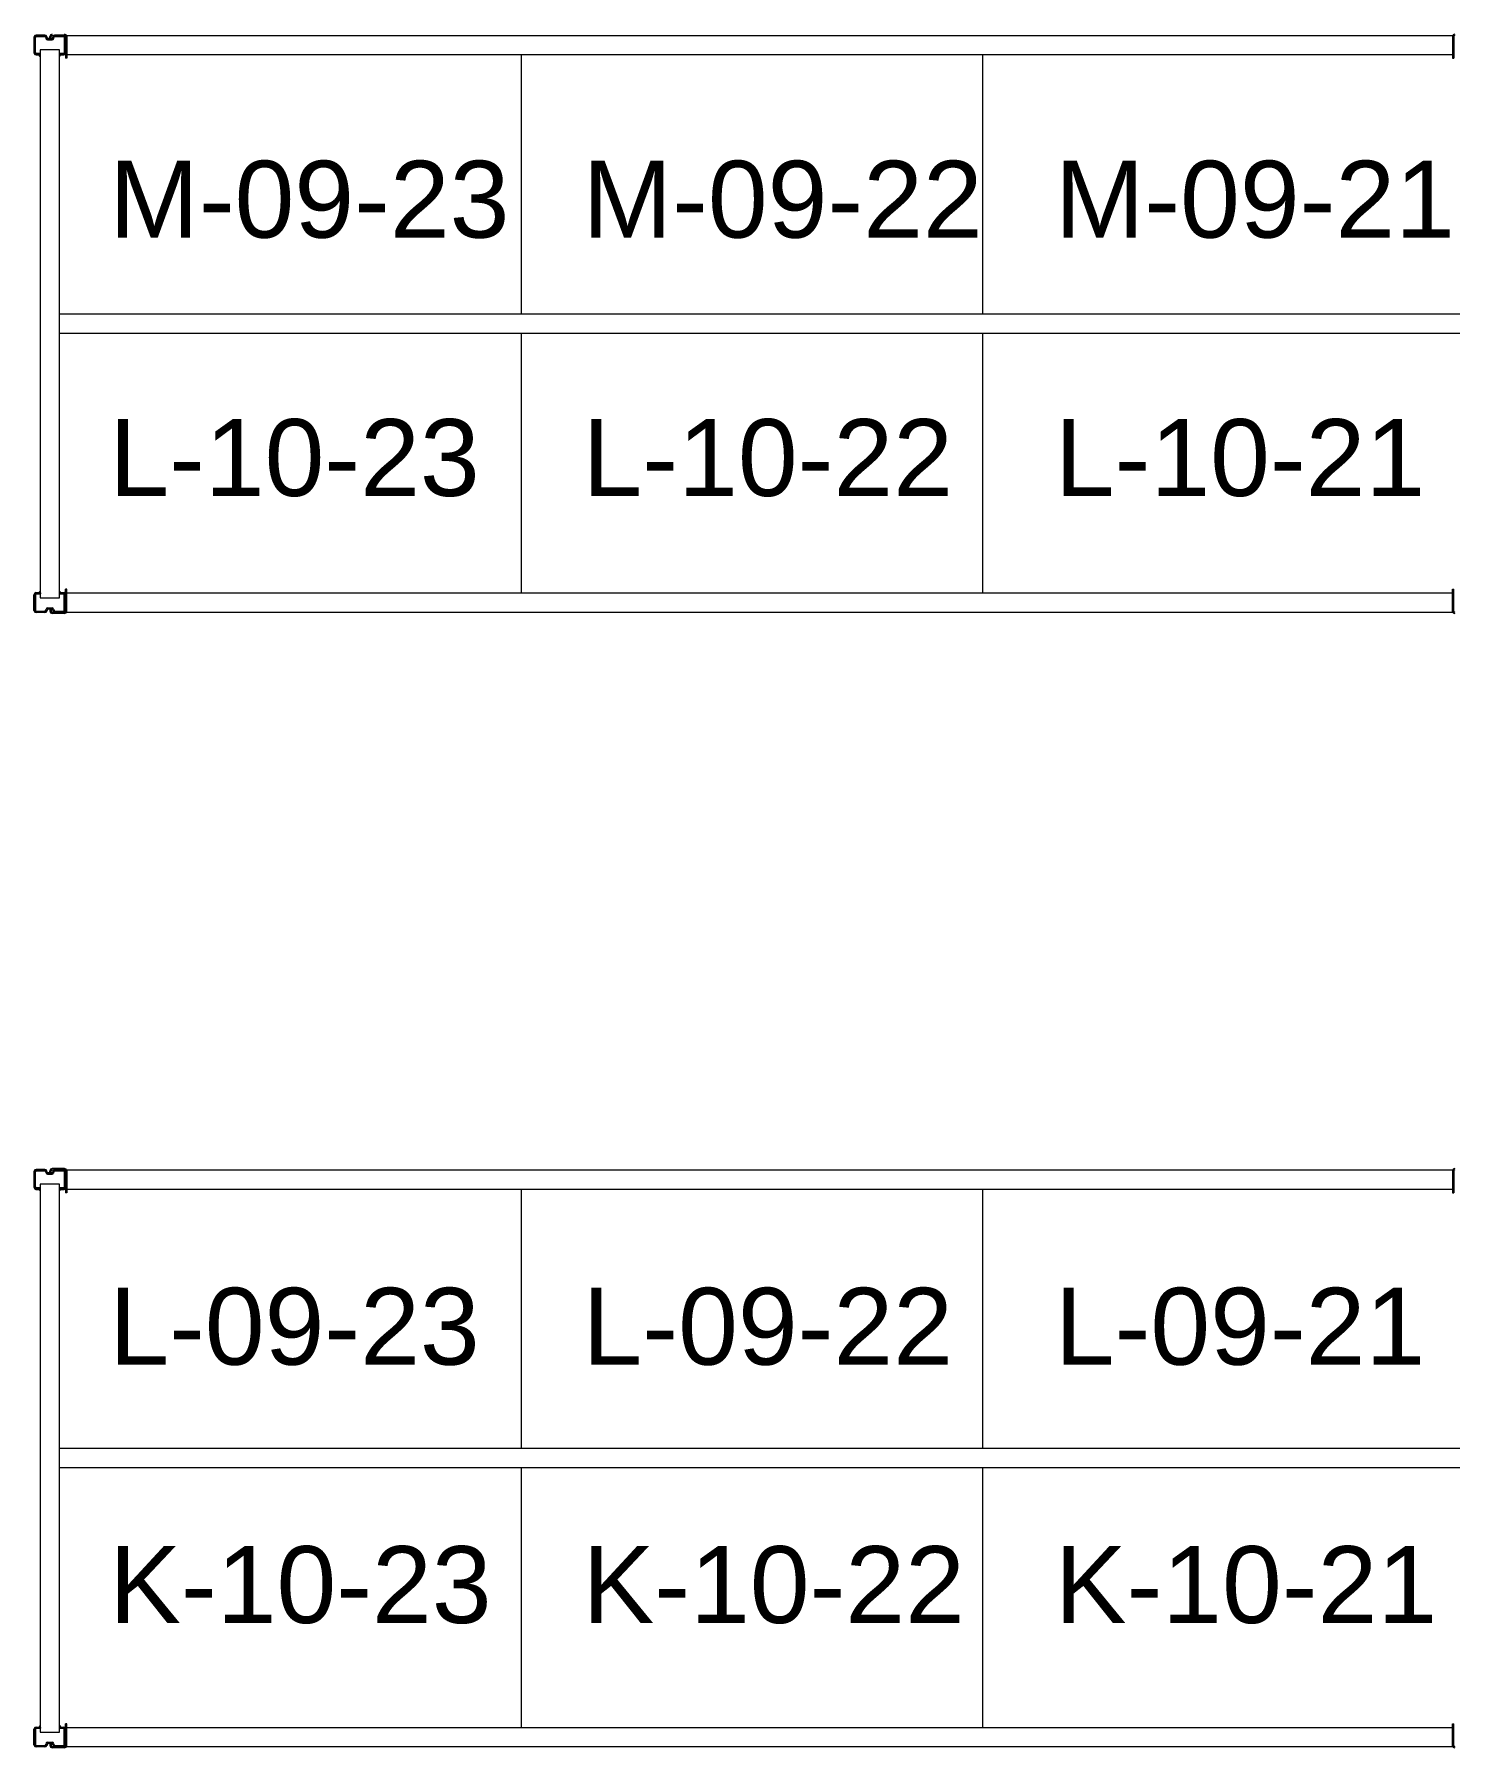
# Model space of a CAD drawing. Header units: inches. Extents: x 2743 to 10591, y -1604 to 5792.
# Drawn here: x 8297.3 to 8444.9, y 4693.9 to 4872.1 of the extents above; entities that cross this region are included whole.
import ezdxf

# ---------------------------------------------------------------- set-up
doc = ezdxf.new("R2010")
doc.units = ezdxf.units.IN
doc.header["$LTSCALE"] = 0.1875
doc.header["$MEASUREMENT"] = 0
for name, color, linetype, lineweight in [('22 Dimension', 7, 'Continuous', 5), ('32 Echelle', 160, 'Continuous', 15), ('33 Poutre', 30, 'Continuous', 15)]:
    doc.layers.add(name, color=color, linetype=linetype, lineweight=lineweight)
doc.styles.add('arial', font='')
doc.styles.get('arial').set_extended_font_data('Arial')

msp = doc.modelspace()

# ---------------------------------------------------------------- hatches: boundary and pattern name
at = {"layer": '32 Echelle'}
for points in [[(8297.89775, 4869.81503), (8297.89775, 4870.00253), (8297.71025, 4870.00253)], [(8299.89775, 4869.81503), (8299.89775, 4870.00253), (8300.08525, 4870.00253)], [(8297.89775, 4814.19003), (8297.89775, 4814.00253), (8297.71025, 4814.00253)], [(8299.89775, 4814.19003), (8299.89775, 4814.00253), (8300.08525, 4814.00253)], [(8297.89775, 4751.81503), (8297.89775, 4752.00253), (8297.71025, 4752.00253)], [(8299.89775, 4751.81503), (8299.89775, 4752.00253), (8300.08525, 4752.00253)], [(8297.89775, 4696.19003), (8297.89775, 4696.00253), (8297.71025, 4696.00253)], [(8299.89775, 4696.19003), (8299.89775, 4696.00253), (8300.08525, 4696.00253)]]:
    msp.add_hatch(color=256, dxfattribs=at).paths.add_polyline_path(points)

# ---------------------------------------------------------------- linework, layer by layer
at = {"layer": '22 Dimension'}
for p, q in [((8347.89775, 4870.00253), (8347.89775, 4843.00253)), ((8395.89775, 4870.00253), (8395.89775, 4843.00253)), ((8445.52275, 4843.00253), (8299.89775, 4843.00253)), ((8445.52275, 4841.00253), (8299.89775, 4841.00253)), ((8347.89775, 4841.00253), (8347.89775, 4814.00253)), ((8395.89775, 4841.00253), (8395.89775, 4814.00253)), ((8347.89775, 4752.00253), (8347.89775, 4725.00253)), ((8395.89775, 4752.00253), (8395.89775, 4725.00253)), ((8445.52275, 4725.00253), (8299.89775, 4725.00253)), ((8445.52275, 4723.00253), (8299.89775, 4723.00253)), ((8347.89775, 4723.00253), (8347.89775, 4696.00253)), ((8395.89775, 4723.00253), (8395.89775, 4696.00253))]:
    msp.add_line(p, q, dxfattribs=at)
at = {"layer": '32 Echelle', "linetype": 'Continuous', "lineweight": 25}
for p, q in [((8297.27279, 4871.81878), (8297.27279, 4870.18628)), ((8297.36279, 4870.18628), (8297.36279, 4871.81878)), ((8298.38538, 4872.00253), (8297.45654, 4872.00253)), ((8297.45654, 4871.91253), (8298.38538, 4871.91253)), ((8298.47504, 4871.84619), (8298.51895, 4871.70256)), ((8298.60502, 4871.72887), (8298.5611, 4871.8725)), ((8299.10083, 4871.66253), (8298.69467, 4871.66253)), ((8298.69467, 4871.57253), (8299.10083, 4871.57253)), ((8299.2344, 4871.8725), (8299.19049, 4871.72887)), ((8299.27656, 4871.70256), (8299.32047, 4871.84619)), ((8300.33896, 4872.00253), (8299.41012, 4872.00253)), ((8299.41012, 4871.91253), (8300.33896, 4871.91253)), ((8300.43271, 4871.81878), (8300.43271, 4870.18628)), ((8300.52271, 4870.18628), (8300.52271, 4871.81878)), ((8297.87279, 4870.09253), (8297.45654, 4870.09253)), ((8297.45654, 4870.00253), (8297.87279, 4870.00253)), ((8297.87279, 4870.00253), (8297.87279, 4870.09253)), ((8300.33896, 4870.09253), (8299.92271, 4870.09253)), ((8299.92271, 4870.09253), (8299.92271, 4870.00253)), ((8299.92271, 4870.00253), (8300.33896, 4870.00253)), ((8297.27279, 4812.18628), (8297.27279, 4813.81878)), ((8297.36279, 4813.81878), (8297.36279, 4812.18628)), ((8297.45654, 4814.00253), (8297.87279, 4814.00253)), ((8297.87279, 4813.91253), (8297.45654, 4813.91253)), ((8297.87279, 4814.00253), (8297.87279, 4813.91253)), ((8298.69467, 4812.43253), (8299.10083, 4812.43253)), ((8299.92271, 4814.00253), (8300.33896, 4814.00253)), ((8299.92271, 4813.91253), (8299.92271, 4814.00253)), ((8300.33896, 4813.91253), (8299.92271, 4813.91253)), ((8300.43271, 4812.18628), (8300.43271, 4813.81878)), ((8300.52271, 4813.81878), (8300.52271, 4812.18628)), ((8297.45654, 4812.09253), (8298.38538, 4812.09253)), ((8298.38538, 4812.00253), (8297.45654, 4812.00253)), ((8298.47504, 4812.15887), (8298.51895, 4812.3025)), ((8298.60502, 4812.27619), (8298.5611, 4812.13256)), ((8299.10083, 4812.34253), (8298.69467, 4812.34253)), ((8299.2344, 4812.13256), (8299.19049, 4812.27619)), ((8299.27656, 4812.3025), (8299.32047, 4812.15887)), ((8299.41012, 4812.09253), (8300.33896, 4812.09253)), ((8300.33896, 4812.00253), (8299.41012, 4812.00253)), ((8297.27279, 4753.81878), (8297.27279, 4752.18628)), ((8297.36279, 4752.18628), (8297.36279, 4753.81878)), ((8298.38538, 4754.00253), (8297.45654, 4754.00253)), ((8297.45654, 4753.91253), (8298.38538, 4753.91253)), ((8298.47504, 4753.84619), (8298.51895, 4753.70256)), ((8298.60502, 4753.72887), (8298.5611, 4753.8725)), ((8299.10083, 4753.66253), (8298.69467, 4753.66253)), ((8299.2344, 4753.8725), (8299.19049, 4753.72887)), ((8299.27656, 4753.70256), (8299.32047, 4753.84619)), ((8300.33896, 4754.00253), (8299.41012, 4754.00253)), ((8299.41012, 4753.91253), (8300.33896, 4753.91253)), ((8300.43271, 4753.81878), (8300.43271, 4752.18628)), ((8300.52271, 4752.18628), (8300.52271, 4753.81878)), ((8297.87279, 4752.09253), (8297.45654, 4752.09253)), ((8297.45654, 4752.00253), (8297.87279, 4752.00253)), ((8297.87279, 4752.00253), (8297.87279, 4752.09253)), ((8298.69467, 4753.57253), (8299.10083, 4753.57253)), ((8300.33896, 4752.09253), (8299.92271, 4752.09253)), ((8299.92271, 4752.09253), (8299.92271, 4752.00253)), ((8299.92271, 4752.00253), (8300.33896, 4752.00253)), ((8297.27279, 4694.18628), (8297.27279, 4695.81878)), ((8297.36279, 4695.81878), (8297.36279, 4694.18628)), ((8297.45654, 4696.00253), (8297.87279, 4696.00253)), ((8297.87279, 4695.91253), (8297.45654, 4695.91253)), ((8297.87279, 4696.00253), (8297.87279, 4695.91253)), ((8299.92271, 4696.00253), (8300.33896, 4696.00253)), ((8299.92271, 4695.91253), (8299.92271, 4696.00253)), ((8300.33896, 4695.91253), (8299.92271, 4695.91253)), ((8300.43271, 4694.18628), (8300.43271, 4695.81878)), ((8300.52271, 4695.81878), (8300.52271, 4694.18628)), ((8297.45654, 4694.09253), (8298.38538, 4694.09253)), ((8298.38538, 4694.00253), (8297.45654, 4694.00253)), ((8298.47504, 4694.15887), (8298.51895, 4694.3025)), ((8298.60502, 4694.27619), (8298.5611, 4694.13256)), ((8298.69467, 4694.43253), (8299.10083, 4694.43253)), ((8299.10083, 4694.34253), (8298.69467, 4694.34253)), ((8299.2344, 4694.13256), (8299.19049, 4694.27619)), ((8299.27656, 4694.3025), (8299.32047, 4694.15887)), ((8299.41012, 4694.09253), (8300.33896, 4694.09253)), ((8300.33896, 4694.00253), (8299.41012, 4694.00253))]:
    msp.add_line(p, q, dxfattribs=at)
at = {"layer": '32 Echelle'}
for p, q in [((8297.89775, 4870.00253), (8297.71025, 4870.00253)), ((8297.89775, 4869.81503), (8297.71025, 4870.00253)), ((8299.89775, 4870.50253), (8297.89775, 4870.50253)), ((8297.89775, 4870.50253), (8297.89775, 4813.50253)), ((8297.89775, 4869.81503), (8297.89775, 4870.00253)), ((8299.89775, 4813.50253), (8299.89775, 4870.50253)), ((8299.89775, 4870.00253), (8300.08525, 4870.00253)), ((8299.89775, 4869.81503), (8299.89775, 4870.00253)), ((8299.89775, 4869.81503), (8300.08525, 4870.00253)), ((8297.89775, 4814.19003), (8297.71025, 4814.00253)), ((8297.89775, 4814.00253), (8297.71025, 4814.00253)), ((8297.89775, 4814.19003), (8297.89775, 4814.00253)), ((8297.89775, 4813.50253), (8299.89775, 4813.50253)), ((8299.89775, 4814.19003), (8299.89775, 4814.00253)), ((8299.89775, 4814.19003), (8300.08525, 4814.00253)), ((8299.89775, 4814.00253), (8300.08525, 4814.00253)), ((8297.89775, 4752.00253), (8297.71025, 4752.00253)), ((8297.89775, 4751.81503), (8297.71025, 4752.00253)), ((8299.89775, 4752.50253), (8297.89775, 4752.50253)), ((8297.89775, 4752.50253), (8297.89775, 4695.50253)), ((8297.89775, 4751.81503), (8297.89775, 4752.00253)), ((8299.89775, 4695.50253), (8299.89775, 4752.50253)), ((8299.89775, 4752.00253), (8300.08525, 4752.00253)), ((8299.89775, 4751.81503), (8299.89775, 4752.00253)), ((8299.89775, 4751.81503), (8300.08525, 4752.00253)), ((8297.89775, 4696.19003), (8297.71025, 4696.00253)), ((8297.89775, 4696.00253), (8297.71025, 4696.00253)), ((8297.89775, 4696.19003), (8297.89775, 4696.00253)), ((8297.89775, 4695.50253), (8299.89775, 4695.50253)), ((8299.89775, 4696.19003), (8299.89775, 4696.00253)), ((8299.89775, 4696.19003), (8300.08525, 4696.00253)), ((8299.89775, 4696.00253), (8300.08525, 4696.00253))]:
    msp.add_line(p, q, dxfattribs=at)
at = {"layer": '32 Echelle', "linetype": 'Continuous', "lineweight": 25}
for centre, radius, start, end in [((8297.45654, 4871.81878), 0.18375, 90, 180), ((8297.45654, 4871.81878), 0.09375, 90, 180), ((8298.38538, 4871.81878), 0.18375, 17, 90), ((8298.38538, 4871.81878), 0.09375, 17, 90), ((8298.69467, 4871.75628), 0.18375, 197, 270), ((8298.69467, 4871.75628), 0.09375, 197, 270), ((8299.10083, 4871.75628), 0.09375, 270, 343), ((8299.10083, 4871.75628), 0.18375, 270, 343), ((8299.41012, 4871.81878), 0.18375, 90, 163), ((8299.41012, 4871.81878), 0.09375, 90, 163), ((8300.33896, 4871.81878), 0.18375, 0, 90), ((8300.33896, 4871.81878), 0.09375, 0, 90), ((8297.45654, 4870.18628), 0.18375, 180, 270), ((8297.45654, 4870.18628), 0.09375, 180, 270), ((8300.33896, 4870.18628), 0.09375, 270, 0), ((8300.33896, 4870.18628), 0.18375, 270, 0), ((8297.45654, 4813.81878), 0.18375, 90, 180), ((8297.45654, 4813.81878), 0.09375, 90, 180), ((8298.69467, 4812.24878), 0.18375, 90, 163), ((8299.10083, 4812.24878), 0.18375, 17, 90), ((8300.33896, 4813.81878), 0.18375, 0, 90), ((8300.33896, 4813.81878), 0.09375, 0, 90), ((8297.45654, 4812.18628), 0.18375, 180, 270), ((8297.45654, 4812.18628), 0.09375, 180, 270), ((8298.38538, 4812.18628), 0.09375, 270, 343), ((8298.38538, 4812.18628), 0.18375, 270, 343), ((8298.69467, 4812.24878), 0.09375, 90, 163), ((8299.10083, 4812.24878), 0.09375, 17, 90), ((8299.41012, 4812.18628), 0.18375, 197, 270), ((8299.41012, 4812.18628), 0.09375, 197, 270), ((8300.33896, 4812.18628), 0.09375, 270, 0), ((8300.33896, 4812.18628), 0.18375, 270, 0), ((8297.45654, 4753.81878), 0.18375, 90, 180), ((8297.45654, 4753.81878), 0.09375, 90, 180), ((8298.38538, 4753.81878), 0.18375, 17, 90), ((8298.38538, 4753.81878), 0.09375, 17, 90), ((8298.69467, 4753.75628), 0.18375, 197, 270), ((8298.69467, 4753.75628), 0.09375, 197, 270), ((8299.10083, 4753.75628), 0.09375, 270, 343), ((8299.10083, 4753.75628), 0.18375, 270, 343), ((8299.41012, 4753.81878), 0.18375, 90, 163), ((8299.41012, 4753.81878), 0.09375, 90, 163), ((8300.33896, 4753.81878), 0.18375, 0, 90), ((8300.33896, 4753.81878), 0.09375, 0, 90), ((8297.45654, 4752.18628), 0.18375, 180, 270), ((8297.45654, 4752.18628), 0.09375, 180, 270), ((8300.33896, 4752.18628), 0.09375, 270, 0), ((8300.33896, 4752.18628), 0.18375, 270, 0), ((8297.45654, 4695.81878), 0.18375, 90, 180), ((8297.45654, 4695.81878), 0.09375, 90, 180), ((8300.33896, 4695.81878), 0.18375, 0, 90), ((8300.33896, 4695.81878), 0.09375, 0, 90), ((8297.45654, 4694.18628), 0.18375, 180, 270), ((8297.45654, 4694.18628), 0.09375, 180, 270), ((8298.38538, 4694.18628), 0.09375, 270, 343), ((8298.38538, 4694.18628), 0.18375, 270, 343), ((8298.69467, 4694.24878), 0.18375, 90, 163), ((8298.69467, 4694.24878), 0.09375, 90, 163), ((8299.10083, 4694.24878), 0.18375, 17, 90), ((8299.10083, 4694.24878), 0.09375, 17, 90), ((8299.41012, 4694.18628), 0.18375, 197, 270), ((8299.41012, 4694.18628), 0.09375, 197, 270), ((8300.33896, 4694.18628), 0.09375, 270, 0), ((8300.33896, 4694.18628), 0.18375, 270, 0)]:
    msp.add_arc(centre, radius, start, end, dxfattribs=at)
at = {"layer": '33 Poutre'}
for p, q in [((8298.89775, 4871.66253), (8298.89775, 4871.87753)), ((8299.01675, 4871.66253), (8298.89775, 4871.66253)), ((8299.01675, 4871.66253), (8299.01675, 4871.87753)), ((8299.14175, 4872.00253), (8300.40375, 4872.00253)), ((8300.52875, 4871.87753), (8300.52875, 4869.62153)), ((8300.64775, 4872.00253), (8444.77275, 4872.00253)), ((8300.64775, 4872.00253), (8300.64775, 4870.00253)), ((8300.64775, 4871.87753), (8300.64775, 4869.62153)), ((8444.77275, 4872.00253), (8444.77275, 4870.00253)), ((8444.77275, 4871.87753), (8444.77275, 4869.62153)), ((8444.89175, 4871.87753), (8444.89175, 4869.62153)), ((8300.64775, 4869.62153), (8300.52875, 4869.62153)), ((8300.64775, 4870.00253), (8444.77275, 4870.00253)), ((8444.77275, 4869.62153), (8444.89175, 4869.62153)), ((8300.64775, 4814.38353), (8300.52875, 4814.38353)), ((8300.52875, 4812.12753), (8300.52875, 4814.38353)), ((8300.64775, 4812.12753), (8300.64775, 4814.38353)), ((8444.77275, 4812.12753), (8444.77275, 4814.38353)), ((8444.77275, 4814.38353), (8444.89175, 4814.38353)), ((8444.89175, 4812.12753), (8444.89175, 4814.38353)), ((8300.64775, 4814.00253), (8444.77275, 4814.00253)), ((8300.64775, 4812.00253), (8300.64775, 4814.00253)), ((8444.77275, 4812.00253), (8444.77275, 4814.00253)), ((8298.89775, 4812.34253), (8298.89775, 4812.12753)), ((8299.01675, 4812.34253), (8298.89775, 4812.34253)), ((8299.01675, 4812.34253), (8299.01675, 4812.12753)), ((8299.14175, 4812.00253), (8300.40375, 4812.00253)), ((8300.40375, 4811.88353), (8299.14175, 4811.88353)), ((8300.64775, 4812.00253), (8444.77275, 4812.00253)), ((8298.89775, 4753.66253), (8298.89775, 4753.87753)), ((8299.01675, 4753.66253), (8298.89775, 4753.66253)), ((8299.01675, 4753.66253), (8299.01675, 4753.87753)), ((8300.40375, 4754.12153), (8299.14175, 4754.12153)), ((8299.14175, 4754.00253), (8300.40375, 4754.00253)), ((8300.52875, 4753.87753), (8300.52875, 4751.62153)), ((8300.64775, 4754.00253), (8444.77275, 4754.00253)), ((8300.64775, 4754.00253), (8300.64775, 4752.00253)), ((8300.64775, 4753.87753), (8300.64775, 4751.62153)), ((8444.77275, 4754.00253), (8444.77275, 4752.00253)), ((8444.77275, 4753.87753), (8444.77275, 4751.62153)), ((8444.89175, 4753.87753), (8444.89175, 4751.62153)), ((8300.64775, 4752.00253), (8444.77275, 4752.00253)), ((8300.64775, 4751.62153), (8300.52875, 4751.62153)), ((8444.77275, 4751.62153), (8444.89175, 4751.62153)), ((8300.64775, 4696.38353), (8300.52875, 4696.38353)), ((8300.52875, 4694.12753), (8300.52875, 4696.38353)), ((8300.64775, 4694.12753), (8300.64775, 4696.38353)), ((8300.64775, 4696.00253), (8444.77275, 4696.00253)), ((8300.64775, 4694.00253), (8300.64775, 4696.00253)), ((8444.77275, 4694.12753), (8444.77275, 4696.38353)), ((8444.77275, 4696.38353), (8444.89175, 4696.38353)), ((8444.77275, 4694.00253), (8444.77275, 4696.00253)), ((8444.89175, 4694.12753), (8444.89175, 4696.38353)), ((8298.89775, 4694.34253), (8298.89775, 4694.12753)), ((8299.01675, 4694.34253), (8298.89775, 4694.34253)), ((8299.01675, 4694.34253), (8299.01675, 4694.12753)), ((8299.14175, 4694.00253), (8300.40375, 4694.00253)), ((8300.40375, 4693.88353), (8299.14175, 4693.88353)), ((8300.64775, 4694.00253), (8444.77275, 4694.00253))]:
    msp.add_line(p, q, dxfattribs=at)
for centre, radius, start, end in [((8299.14175, 4871.87753), 0.244, 90, 180), ((8299.14175, 4871.87753), 0.125, 90, 180), ((8300.40375, 4871.87753), 0.244, 0, 90), ((8300.40375, 4871.87753), 0.125, 0, 90), ((8445.01675, 4871.87753), 0.244, 90, 180), ((8445.01675, 4871.87753), 0.125, 90, 180), ((8299.14175, 4812.12753), 0.244, 180, 270), ((8299.14175, 4812.12753), 0.125, 180, 270), ((8300.40375, 4812.12753), 0.244, 270, 0), ((8300.40375, 4812.12753), 0.125, 270, 0), ((8445.01675, 4812.12753), 0.244, 180, 270), ((8445.01675, 4812.12753), 0.125, 180, 270), ((8299.14175, 4753.87753), 0.244, 90, 180), ((8299.14175, 4753.87753), 0.125, 90, 180), ((8300.40375, 4753.87753), 0.244, 0, 90), ((8300.40375, 4753.87753), 0.125, 0, 90), ((8445.01675, 4753.87753), 0.244, 90, 180), ((8445.01675, 4753.87753), 0.125, 90, 180), ((8299.14175, 4694.12753), 0.244, 180, 270), ((8299.14175, 4694.12753), 0.125, 180, 270), ((8300.40375, 4694.12753), 0.244, 270, 0), ((8300.40375, 4694.12753), 0.125, 270, 0), ((8445.01675, 4694.12753), 0.244, 180, 270), ((8445.01675, 4694.12753), 0.125, 180, 270)]:
    msp.add_arc(centre, radius, start, end, dxfattribs=at)

# ---------------------------------------------------------------- texts
at = {"layer": '22 Dimension', "char_height": 8, "attachment_point": 1, "style": 'arial'}
for s, insert in [('{\\fArial Unicode MS|b0|i0|c0|p2;\\C8;M-09-23}', (8305.07838, 4858.96415)), ('{\\fArial Unicode MS|b0|i0|c0|p2;\\C8;M-09-22}', (8354.30041, 4858.96415)), ('{\\fArial Unicode MS|b0|i0|c0|p2;\\C8;M-09-21}', (8403.4119, 4858.96415)), ('{\\fArial Unicode MS|b0|i0|c0|p2;\\C8;L-10-23}', (8305.07838, 4832.09161)), ('{\\fArial Unicode MS|b0|i0|c0|p2;\\C8;L-10-22}', (8354.30041, 4832.09161)), ('{\\fArial Unicode MS|b0|i0|c0|p2;\\C8;L-10-21}', (8403.4119, 4832.09161)), ('{\\fArial Unicode MS|b0|i0|c0|p2;\\C8;L-09-23}', (8305.07838, 4741.72557)), ('{\\fArial Unicode MS|b0|i0|c0|p2;\\C8;L-09-22}', (8354.30041, 4741.72557)), ('{\\fArial Unicode MS|b0|i0|c0|p2;\\C8;L-09-21}', (8403.4119, 4741.72557)), ('{\\fArial Unicode MS|b0|i0|c0|p2;\\C8;K-10-23}', (8305.07838, 4714.85303)), ('{\\fArial Unicode MS|b0|i0|c0|p2;\\C8;K-10-22}', (8354.30041, 4714.85303)), ('{\\fArial Unicode MS|b0|i0|c0|p2;\\C8;K-10-21}', (8403.4119, 4714.85303))]:
    msp.add_mtext_dynamic_manual_height_columns(s, width=68.8901007, gutter_width=5, heights=[0], dxfattribs=dict(at, insert=insert))

doc.saveas('drawing.dxf')
